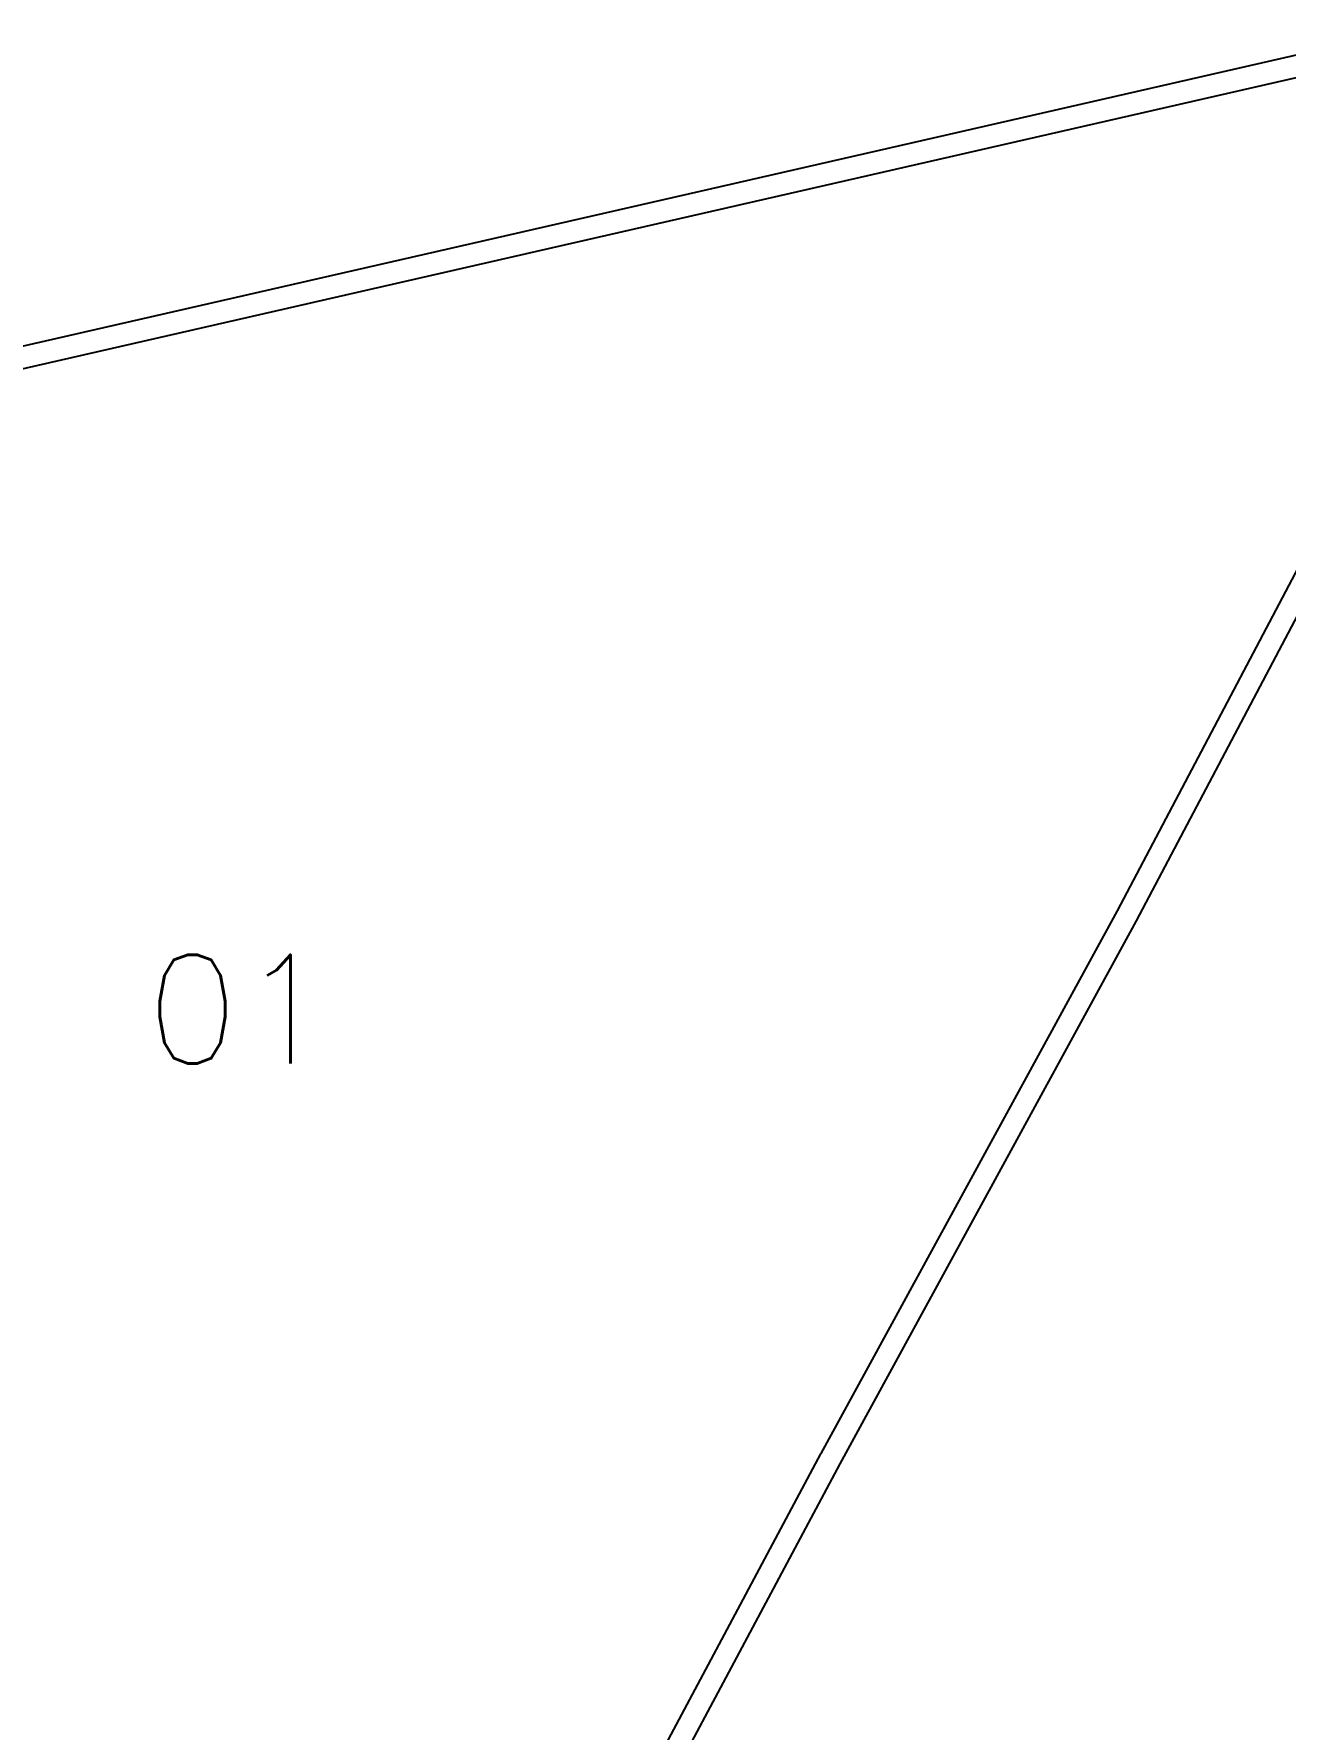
# Model space of a CAD drawing. Extents: x 714725 to 717272, y 7846712 to 7848513.
# Drawn here: x 716035.1 to 716322.6, y 7847351.4 to 7847741 of the extents above; entities that cross this region are included whole.
import ezdxf
from ezdxf.enums import TextEntityAlignment as Align

# ---------------------------------------------------------------- set-up
doc = ezdxf.new("R2010")
doc.units = 0
for name, color, linetype in [('011400xxxx', 1, 'Continuous'), ('011400xxxx001', 5, 'Continuous'), ('011400xxxx002', 5, 'Continuous'), ('texto', 7, 'Continuous')]:
    doc.layers.add(name, color=color, linetype=linetype)
doc.styles.add('SIMPLEX', font='simplex', dxfattribs={"height": 0.2})

msp = doc.modelspace()

# ---------------------------------------------------------------- linework, layer by layer
at = {"layer": '011400xxxx'}
msp.add_lwpolyline([(716354.65, 7847662.74), (716288.41, 7847537.14), (716220.29, 7847412.4), (716220.27, 7847412.36), (716151.53, 7847283.45)], dxfattribs=at)
at = {"layer": '011400xxxx001'}
for points in [[(715948.22, 7847644.83), (716347.7, 7847736.12)], [(716350.21, 7847665.05), (716284.01, 7847539.51), (716215.9, 7847414.78), (716215.86, 7847414.72), (716148.91, 7847289.16)]]:
    msp.add_lwpolyline(points, dxfattribs=at)
at = {"layer": '011400xxxx002'}
msp.add_lwpolyline([(716346.59, 7847741), (715947.1, 7847649.7)], dxfattribs=at)

# ---------------------------------------------------------------- texts
at = {"layer": 'texto', "linetype": 'Continuous', "style": 'SIMPLEX'}
msp.add_text('01', height=25, dxfattribs=at).set_placement((716060.83, 7847529.39), align=Align.TOP_LEFT)

doc.saveas('drawing.dxf')
